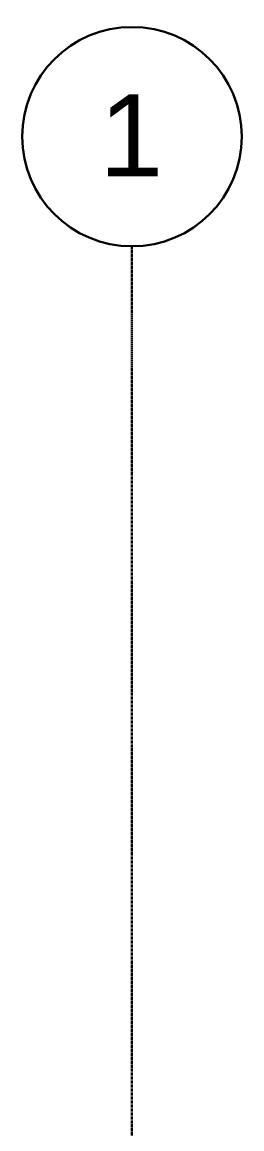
# Model space of a CAD drawing. Header units: inches. Extents: x -15746 to 650, y -81 to 12338.
# Drawn here: x -3505.3 to -3457.3, y 12095.3 to 12337.6 of the extents above; entities that cross this region are included whole.
import ezdxf

# ---------------------------------------------------------------- set-up
doc = ezdxf.new("R2010")
doc.units = ezdxf.units.IN
doc.header["$MEASUREMENT"] = 0
doc.linetypes.add('Grid Line 1_2_', pattern=[0.875, 0.5, -0.125, 0.125, -0.125])
doc.layers.add('S-GRID', color=1, linetype='Continuous', lineweight=9)
doc.layers.add('S-GRID-IDEN', color=1, linetype='Continuous', lineweight=30)
doc.styles.add('Arial', font='arial.ttf', dxfattribs={"height": 18})

# ---------------------------------------------------------------- blocks, each defined once
blk = doc.blocks.new('Grid - Grid Head - Circle-1738874-FRAMING PLAN - 1ST FLOOR')
at = {"layer": 'S-GRID-IDEN'}
for start, end in [(360, 180), (180, 360)]:
    blk.add_arc((0, 0), 0.25, start, end, dxfattribs=at)

msp = doc.modelspace()

# ---------------------------------------------------------------- linework, layer by layer
at = {"layer": 'S-GRID', "linetype": 'Grid Line 1_2_', "lineweight": 30}
msp.add_line((-3481.32374, 9772.6103), (-3481.32374, 12288.55505), dxfattribs=at)

# ---------------------------------------------------------------- block references
at = {"layer": 'S-GRID-IDEN', "xscale": 95.99999999999994, "yscale": 95.99999999999994, "zscale": 95.99999999999994}
msp.add_blockref('Grid - Grid Head - Circle-1738874-FRAMING PLAN - 1ST FLOOR', (-3481.32374, 12312.55505), dxfattribs=at)

# ---------------------------------------------------------------- texts
at = {"layer": 'S-GRID-IDEN', "lineweight": 9, "insert": (-3488.45276, 12321.84299), "char_height": 18, "width": 16.968, "attachment_point": 1, "style": 'Arial'}
msp.add_mtext('1', dxfattribs=at)

doc.saveas('drawing.dxf')
